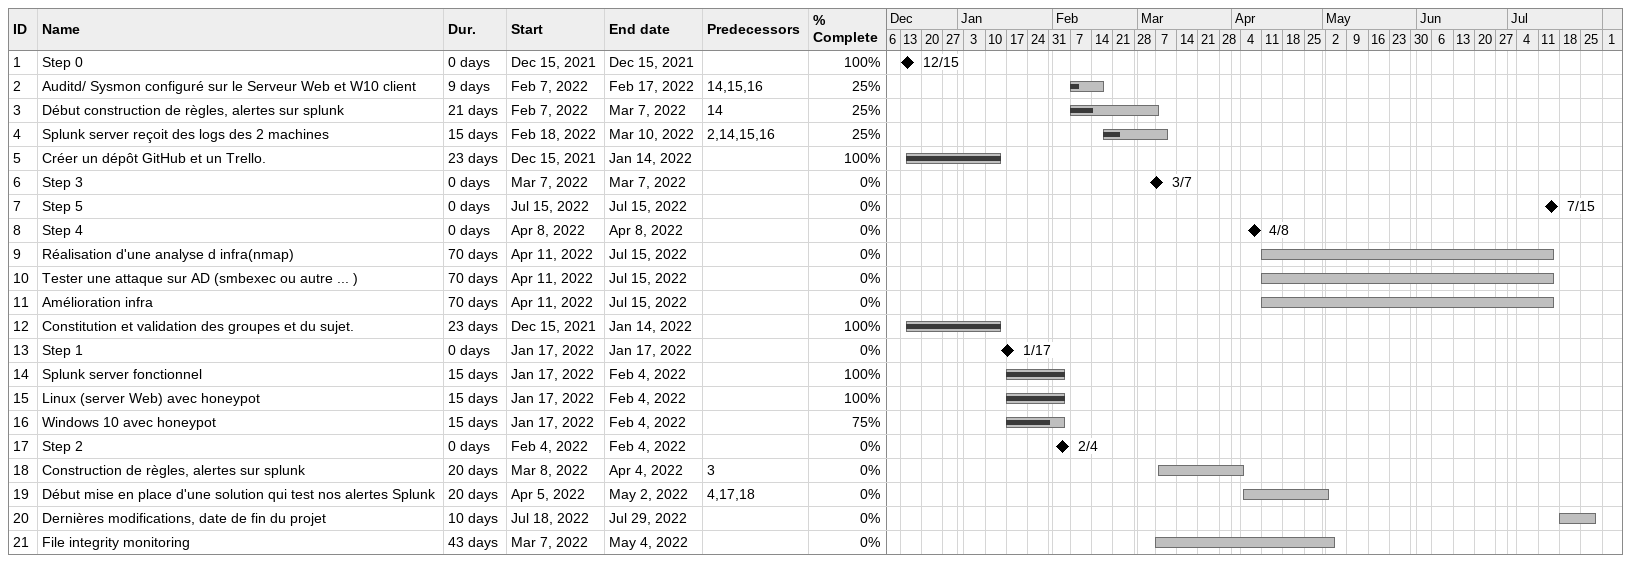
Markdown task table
| ID | Task | Duration | Start | Finish | Predecessors | % complete |
|---|---|---|---|---|---|---|
| 1 | Step 0 | 0d | 2021-12-15 | 2021-12-15 |  | 100 |
| 2 | Auditd/ Sysmon configuré sur le Serveur Web et W10 client | 9d | 2022-02-07 | 2022-02-17 | 14, 15, 16 | 25 |
| 3 | Début construction de règles, alertes sur splunk | 21d | 2022-02-07 | 2022-03-07 | 14 | 25 |
| 4 | Splunk server reçoit des logs des 2 machines | 15d | 2022-02-18 | 2022-03-10 | 2, 14, 15, 16 | 25 |
| 5 | Créer un dépôt GitHub et un Trello. | 23d | 2021-12-15 | 2022-01-14 |  | 100 |
| 6 | Step 3 | 0d | 2022-03-07 | 2022-03-07 |  | 0 |
| 7 | Step 5 | 0d | 2022-07-15 | 2022-07-15 |  | 0 |
| 8 | Step 4 | 0d | 2022-04-08 | 2022-04-08 |  | 0 |
| 9 | Réalisation d'une analyse d infra(nmap) | 70d | 2022-04-11 | 2022-07-15 |  | 0 |
| 10 | Tester une attaque sur AD (smbexec ou autre ... ) | 70d | 2022-04-11 | 2022-07-15 |  | 0 |
| 11 | Amélioration infra | 70d | 2022-04-11 | 2022-07-15 |  | 0 |
| 12 | Constitution et validation des groupes et du sujet. | 23d | 2021-12-15 | 2022-01-14 |  | 100 |
| 13 | Step 1 | 0d | 2022-01-17 | 2022-01-17 |  | 0 |
| 14 | Splunk server fonctionnel | 15d | 2022-01-17 | 2022-02-04 |  | 100 |
| 15 | Linux (server Web) avec honeypot | 15d | 2022-01-17 | 2022-02-04 |  | 100 |
| 16 | Windows 10 avec honeypot | 15d | 2022-01-17 | 2022-02-04 |  | 75 |
| 17 | Step 2 | 0d | 2022-02-04 | 2022-02-04 |  | 0 |
| 18 | Construction de règles, alertes sur splunk | 20d | 2022-03-08 | 2022-04-04 | 3 | 0 |
| 19 | Début mise en place d'une solution qui test nos alertes Splunk | 20d | 2022-04-05 | 2022-05-02 | 4, 17, 18 | 0 |
| 20 | Dernières modifications, date de fin du projet | 10d | 2022-07-18 | 2022-07-29 |  | 0 |
| 21 | File integrity monitoring | 43d | 2022-03-07 | 2022-05-04 |  | 0 |
